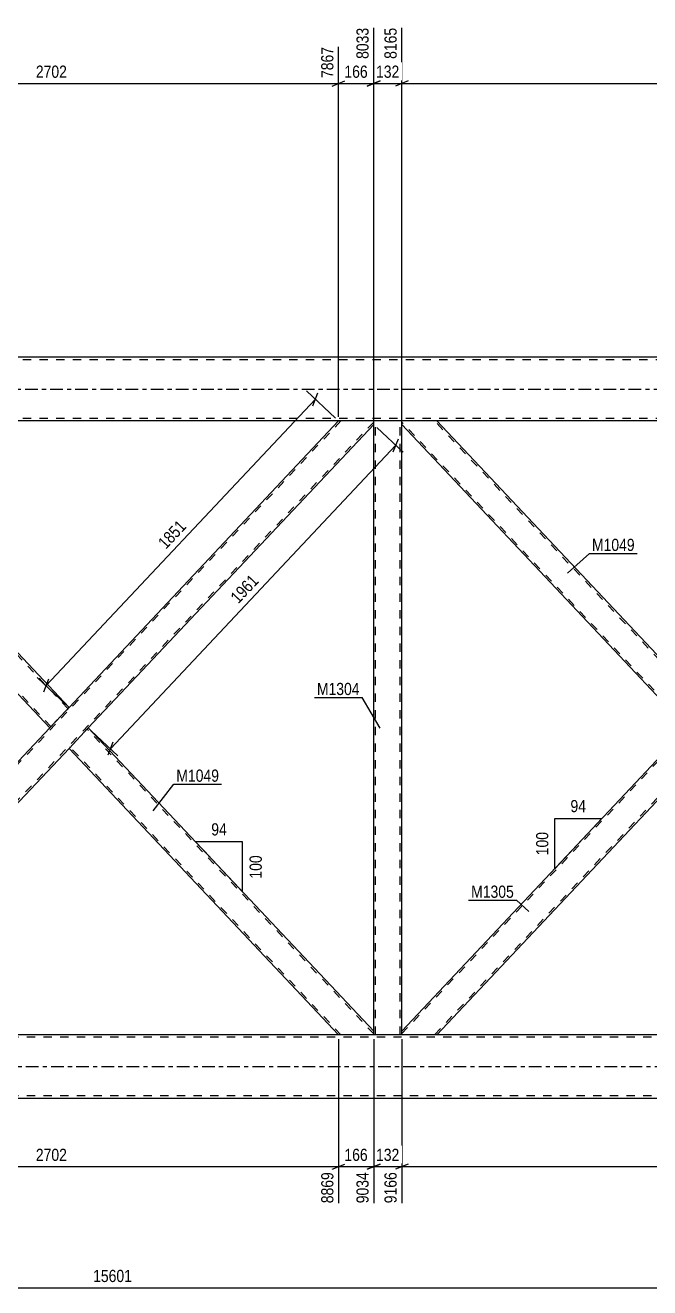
# Model space of a CAD drawing. Header units: millimetres. Extents: x -118 to 1071, y -539 to 302.
# Drawn here: x 319.1 to 466.1, y -211.6 to 85.7 of the extents above; entities that cross this region are included whole.
import ezdxf

# ---------------------------------------------------------------- set-up
doc = ezdxf.new("R2010")
doc.units = ezdxf.units.MM
doc.linetypes.add('DXK_LINE_DOT2', pattern=[3.9198, 1.9599, -1.9599])
doc.linetypes.add('DXK_LINE_DOT3', pattern=[5.9187, 2.979, -0.9799, 0.9799, -0.9799])
doc.styles.add('Arial Narrow', font='ARIALN.TTF', dxfattribs={"height": 0.2})

# ---------------------------------------------------------------- blocks, each defined once
blk = doc.blocks.new('Part-761550375-4769 - 4659')
at = {"color": 2, "linetype": 'Continuous'}
for p, q in [((257.74, -8.33), (257.74, -7.5)), ((324.91, -79.75), (257.74, -8.33)), ((329.44, -74.93), (266.02, -7.5)), ((328.89, -75.52), (324.91, -79.75)), ((329.44, -74.93), (328.89, -75.52))]:
    blk.add_line(p, q, dxfattribs=at)
at = {"color": 7, "linetype": 'DXK_LINE_DOT2'}
for p, q in [((266.02, -7.5), (257.74, -7.5)), ((325.18, -79.46), (257.74, -7.74)), ((329.16, -75.22), (265.47, -7.5)), ((329.39, -74.98), (328.89, -75.52)), ((325.18, -79.46), (325.2, -79.44))]:
    blk.add_line(p, q, dxfattribs=at)
blk = doc.blocks.new('Part-761550375-4774 - 4659')
at = {"color": 7, "linetype": 'DXK_LINE_DOT2'}
for p, q in [((393.4, -7.5), (257.74, -151.76)), ((401.14, -7.74), (265.47, -152)), ((401.14, -7.5), (392.85, -7.5)), ((329.44, -74.93), (324.91, -79.75)), ((333.97, -79.75), (329.44, -84.57)), ((266.02, -152), (257.74, -152))]:
    blk.add_line(p, q, dxfattribs=at)
at = {"color": 2, "linetype": 'Continuous'}
for p, q in [((392.85, -7.5), (329.44, -74.93)), ((401.14, -8.33), (333.97, -79.75)), ((401.14, -8.33), (401.14, -7.5)), ((324.91, -79.75), (257.74, -151.17)), ((329.44, -84.57), (266.02, -152)), ((257.74, -152), (257.74, -151.17))]:
    blk.add_line(p, q, dxfattribs=at)
blk = doc.blocks.new('Part-761550375-4794 - 4659')
at = {"color": 2, "linetype": 'Continuous'}
for p, q in [((333.97, -79.75), (329.44, -84.57)), ((401.14, -151.17), (333.97, -79.75)), ((392.85, -152), (329.44, -84.57)), ((401.14, -152), (401.14, -151.17))]:
    blk.add_line(p, q, dxfattribs=at)
at = {"color": 7, "linetype": 'DXK_LINE_DOT2'}
for p, q in [((401.14, -151.76), (333.69, -80.04)), ((329.71, -84.27), (329.73, -84.25)), ((393.4, -152), (329.71, -84.27)), ((401.14, -152), (392.85, -152))]:
    blk.add_line(p, q, dxfattribs=at)
blk = doc.blocks.new('Part-761550375-4759 - 4659')
at = {"color": 2, "linetype": 'Continuous'}
for p, q in [((407.74, -8.33), (407.74, -7.5)), ((474.91, -79.75), (407.74, -8.33)), ((479.44, -74.93), (416.02, -7.5)), ((478.89, -75.52), (474.91, -79.75)), ((479.44, -74.93), (478.89, -75.52))]:
    blk.add_line(p, q, dxfattribs=at)
at = {"color": 7, "linetype": 'DXK_LINE_DOT2'}
for p, q in [((416.02, -7.5), (407.74, -7.5)), ((475.18, -79.46), (407.74, -7.74)), ((479.16, -75.23), (415.47, -7.5)), ((479.39, -74.98), (478.89, -75.52)), ((475.18, -79.46), (475.2, -79.44))]:
    blk.add_line(p, q, dxfattribs=at)
blk = doc.blocks.new('Part-761550375-4764 - 4659')
at = {"color": 7, "linetype": 'DXK_LINE_DOT2'}
for p, q in [((543.4, -7.5), (407.74, -151.76)), ((551.14, -7.74), (415.47, -152)), ((551.14, -7.5), (542.85, -7.5)), ((479.44, -74.93), (474.91, -79.75)), ((483.97, -79.75), (479.44, -84.57)), ((416.02, -152), (407.74, -152))]:
    blk.add_line(p, q, dxfattribs=at)
at = {"color": 2, "linetype": 'Continuous'}
for p, q in [((542.85, -7.5), (479.44, -74.93)), ((551.14, -8.33), (483.97, -79.75)), ((551.14, -8.33), (551.14, -7.5)), ((474.91, -79.75), (407.74, -151.17)), ((479.44, -84.57), (416.02, -152)), ((407.74, -152), (407.74, -151.17))]:
    blk.add_line(p, q, dxfattribs=at)
blk = doc.blocks.new('Part-761550375-4890 - 4659')
at = {"color": 7, "linetype": 'DXK_LINE_DOT2'}
for p, q in [((728.19, 6.9), (-0.52, 6.9)), ((728.19, -6.9), (-0.52, -6.9))]:
    blk.add_line(p, q, dxfattribs=at)
at = {"color": 2, "linetype": 'Continuous'}
for p, q in [((551.94, 7.5), (256.94, 7.5)), ((551.94, -7.5), (256.94, -7.5))]:
    blk.add_line(p, q, dxfattribs=at)
at = {"color": 7, "linetype": 'DXK_LINE_DOT3'}
blk.add_line((-0.52, 0), (728.19, 0), dxfattribs=at)
blk = doc.blocks.new('Part-761550375-4842 - 4659')
at = {"color": 7, "linetype": 'DXK_LINE_DOT2'}
for p, q in [((407.74, -7.5), (401.14, -7.5)), ((401.14, -8.33), (401.14, -7.5)), ((401.54, -152), (401.54, -7.5)), ((407.34, -152), (407.34, -7.5)), ((407.74, -8.33), (407.74, -7.5)), ((401.14, -152), (401.14, -151.17)), ((407.74, -152), (407.74, -151.17)), ((407.74, -152), (401.14, -152))]:
    blk.add_line(p, q, dxfattribs=at)
at = {"color": 2, "linetype": 'Continuous'}
for p, q in [((401.14, -151.17), (401.14, -8.33)), ((407.74, -151.17), (407.74, -8.33))]:
    blk.add_line(p, q, dxfattribs=at)
blk = doc.blocks.new('Part-761550375-4895 - 4659')
at = {"color": 7, "linetype": 'DXK_LINE_DOT2'}
for p, q in [((678.19, -152.6), (-23.97, -152.6)), ((678.19, -152), (13.64, -152)), ((678.19, -166.4), (-23.97, -166.4))]:
    blk.add_line(p, q, dxfattribs=at)
at = {"color": 2, "linetype": 'Continuous'}
for p, q in [((551.94, -152), (256.94, -152)), ((678.19, -167), (-23.97, -167))]:
    blk.add_line(p, q, dxfattribs=at)
at = {"color": 7, "linetype": 'DXK_LINE_DOT3'}
blk.add_line((-23.97, -159.5), (678.19, -159.5), dxfattribs=at)
blk = doc.blocks.new('StraightDimension-761550375-28742 - 4659')
at = {"color": 7, "linetype": 'Continuous'}
for p, q in [((407.74, -153), (407.74, -191.66)), ((542.85, -153), (542.85, -193.49)), ((409.24, -182.45), (406.24, -183.65)), ((407.74, -183.05), (542.85, -183.05)), ((541.35, -183.65), (544.35, -182.45))]:
    blk.add_line(p, q, dxfattribs=at)
at = {"color": 0}
blk.add_wipeout([(479.55, -182.3), (479.55, -178.1), (471.04, -178.1), (471.04, -182.3)], dxfattribs=at)
at = {"color": 0, "linetype": 'Continuous'}
blk.add_wipeout([(542.25, -183.75), (538.05, -183.75), (538.05, -194.09), (542.25, -194.09)], dxfattribs=at)
at = {"color": 3, "style": 'Arial Narrow'}
blk.add_text('2702', height=2.863, dxfattribs=at).set_placement((471.64, -181.7))
at = {"color": 3, "linetype": 'Continuous', "style": 'Arial Narrow'}
blk.add_text('11869', height=2.863, rotation=90.0002, dxfattribs=at).set_placement((541.65, -193.49))
blk = doc.blocks.new('StraightDimension-761550375-5778 - 4659')
at = {"color": 7, "linetype": 'Continuous'}
for p, q in [((401.86, -9.01), (408.1, -14.87)), ((405.76, -14.73), (406.94, -11.72)), ((339.18, -84.65), (406.35, -13.23)), ((334.69, -80.44), (340.93, -86.3)), ((339.77, -83.15), (338.59, -86.16))]:
    blk.add_line(p, q, dxfattribs=at)
at = {"color": 0}
blk.add_wipeout([(375.13, -45.32), (372.07, -42.45), (366.24, -48.65), (369.3, -51.53)], dxfattribs=at)
at = {"color": 3, "style": 'Arial Narrow'}
blk.add_text('1961', height=2.863, rotation=46.7591, dxfattribs=at).set_placement((369.27, -50.68))
blk = doc.blocks.new('StraightDimension-761550375-6060 - 4659')
at = {"color": 7, "linetype": 'Continuous'}
blk.add_line((-50.07, -211.56), (729.44, -211.56), dxfattribs=at)
at = {"color": 0}
blk.add_wipeout([(344.86, -210.81), (344.86, -206.61), (334.52, -206.61), (334.52, -210.81)], dxfattribs=at)
at = {"color": 3, "style": 'Arial Narrow'}
blk.add_text('15601', height=2.863, dxfattribs=at).set_placement((335.12, -210.21))
blk = doc.blocks.new('StraightDimension-761550375-28280 - 4659')
at = {"color": 7, "linetype": 'Continuous'}
for p, q in [((407.74, -7.33), (407.74, 85.06)), ((542.85, -6.5), (542.85, 82.39)), ((409.24, 72.55), (406.24, 71.35)), ((407.74, 71.95), (542.85, 71.95)), ((541.35, 71.35), (544.35, 72.55))]:
    blk.add_line(p, q, dxfattribs=at)
at = {"color": 0, "linetype": 'Continuous'}
blk.add_wipeout([(542.25, 82.99), (538.05, 82.99), (538.05, 72.65), (542.25, 72.65)], dxfattribs=at)
at = {"color": 0}
blk.add_wipeout([(479.55, 72.7), (479.55, 76.9), (471.04, 76.9), (471.04, 72.7)], dxfattribs=at)
at = {"color": 3, "linetype": 'Continuous', "style": 'Arial Narrow'}
blk.add_text('10867', height=2.863, rotation=90.0002, dxfattribs=at).set_placement((541.65, 73.25))
at = {"color": 3, "style": 'Arial Narrow'}
blk.add_text('2702', height=2.863, dxfattribs=at).set_placement((471.64, 73.3))
blk = doc.blocks.new('AngleDimension-761550375-24097 - 4659')
at = {"color": 7, "linetype": 'Continuous'}
for p, q in [((443.73, -101.1), (454.83, -101.1)), ((443.73, -112.9), (454.83, -101.1)), ((443.73, -112.9), (443.73, -101.1)), ((453.98, -102), (454.83, -101.1))]:
    blk.add_line(p, q, dxfattribs=at)
at = {"color": 0}
for points in [[(451.71, -100.2), (451.71, -96), (446.85, -96), (446.85, -100.2)], [(442.83, -103.65), (438.63, -103.65), (438.63, -110.34), (442.83, -110.34)]]:
    blk.add_wipeout(points, dxfattribs=at)
at = {"color": 3, "style": 'Arial Narrow'}
blk.add_text('94', height=2.863, dxfattribs=at).set_placement((447.45, -99.6))
blk.add_text('100', height=2.863, rotation=90.0002, dxfattribs=at).set_placement((442.23, -109.74))
blk = doc.blocks.new('StraightDimension-761550375-6139 - 4659')
at = {"color": 7, "linetype": 'Continuous'}
for p, q in [((324, -69.83), (387.42, -2.39)), ((392.12, -6.81), (385.34, -0.44)), ((386.83, -3.9), (388.01, -0.89)), ((328.71, -74.25), (321.93, -67.87)), ((324.59, -68.32), (323.41, -71.33))]:
    blk.add_line(p, q, dxfattribs=at)
at = {"color": 0}
blk.add_wipeout([(358.08, -32.49), (355.02, -29.62), (349.19, -35.82), (352.25, -38.7)], dxfattribs=at)
at = {"color": 3, "style": 'Arial Narrow'}
blk.add_text('1851', height=2.863, rotation=46.7591, dxfattribs=at).set_placement((352.22, -37.85))
blk = doc.blocks.new('AngleDimension-761550375-24081 - 4659')
at = {"color": 7, "linetype": 'Continuous'}
for p, q in [((362.62, -110.22), (359.2, -106.58)), ((370.3, -106.58), (359.2, -106.58)), ((370.3, -118.38), (359.2, -106.58)), ((370.3, -118.38), (370.3, -106.58))]:
    blk.add_line(p, q, dxfattribs=at)
at = {"color": 0}
for points in [[(367.18, -105.68), (367.18, -101.48), (362.32, -101.48), (362.32, -105.68)], [(375.4, -109.14), (371.2, -109.14), (371.2, -115.83), (375.4, -115.83)]]:
    blk.add_wipeout(points, dxfattribs=at)
at = {"color": 3, "style": 'Arial Narrow'}
blk.add_text('94', height=2.863, dxfattribs=at).set_placement((362.92, -105.08))
blk.add_text('100', height=2.863, rotation=90.0002, dxfattribs=at).set_placement((374.8, -115.23))
blk = doc.blocks.new('StraightDimension-761550375-28281 - 4659')
at = {"color": 7, "linetype": 'Continuous'}
for p, q in [((401.14, -7.33), (401.14, 85.06)), ((407.74, -7.33), (407.74, 85.06)), ((399.64, 71.35), (402.64, 72.55)), ((401.14, 71.95), (407.74, 71.95)), ((409.24, 72.55), (406.24, 71.35))]:
    blk.add_line(p, q, dxfattribs=at)
at = {"color": 0}
blk.add_wipeout([(407.78, 72.7), (407.78, 76.9), (401.09, 76.9), (401.09, 72.7)], dxfattribs=at)
at = {"color": 0, "linetype": 'Continuous'}
blk.add_wipeout([(407.14, 85.66), (402.94, 85.66), (402.94, 77.15), (407.14, 77.15)], dxfattribs=at)
at = {"color": 3, "linetype": 'Continuous', "style": 'Arial Narrow'}
blk.add_text('8165', height=2.863, rotation=90.0002, dxfattribs=at).set_placement((406.54, 77.75))
at = {"color": 3, "style": 'Arial Narrow'}
blk.add_text('132', height=2.863, dxfattribs=at).set_placement((401.69, 73.3))
blk = doc.blocks.new('StraightDimension-761550375-28282 - 4659')
at = {"color": 7, "linetype": 'Continuous'}
for p, q in [((401.14, -7.33), (401.14, 85.06)), ((392.85, -6.5), (392.85, 80.56)), ((391.35, 71.35), (394.35, 72.55)), ((392.85, 71.95), (401.14, 71.95)), ((402.64, 72.55), (399.64, 71.35))]:
    blk.add_line(p, q, dxfattribs=at)
at = {"color": 0}
blk.add_wipeout([(400.34, 72.7), (400.34, 76.9), (393.65, 76.9), (393.65, 72.7)], dxfattribs=at)
at = {"color": 0, "linetype": 'Continuous'}
blk.add_wipeout([(400.54, 85.66), (396.34, 85.66), (396.34, 77.15), (400.54, 77.15)], dxfattribs=at)
at = {"color": 3, "linetype": 'Continuous', "style": 'Arial Narrow'}
blk.add_text('8033', height=2.863, rotation=90.0002, dxfattribs=at).set_placement((399.94, 77.75))
at = {"color": 3, "style": 'Arial Narrow'}
blk.add_text('166', height=2.863, dxfattribs=at).set_placement((394.25, 73.3))
blk = doc.blocks.new('StraightDimension-761550375-28283 - 4659')
at = {"color": 7, "linetype": 'Continuous'}
for p, q in [((257.74, -7.33), (257.74, 80.56)), ((392.85, -6.5), (392.85, 80.56)), ((259.24, 72.55), (256.24, 71.35)), ((257.74, 71.95), (392.85, 71.95)), ((391.35, 71.35), (394.35, 72.55))]:
    blk.add_line(p, q, dxfattribs=at)
at = {"color": 0, "linetype": 'Continuous'}
blk.add_wipeout([(392.25, 81.16), (388.05, 81.16), (388.05, 72.65), (392.25, 72.65)], dxfattribs=at)
at = {"color": 0}
blk.add_wipeout([(329.55, 72.7), (329.55, 76.9), (321.04, 76.9), (321.04, 72.7)], dxfattribs=at)
at = {"color": 3, "linetype": 'Continuous', "style": 'Arial Narrow'}
blk.add_text('7867', height=2.863, rotation=90.0002, dxfattribs=at).set_placement((391.65, 73.25))
at = {"color": 3, "style": 'Arial Narrow'}
blk.add_text('2702', height=2.863, dxfattribs=at).set_placement((321.64, 73.3))
blk = doc.blocks.new('StraightDimension-761550375-28743 - 4659')
at = {"color": 7, "linetype": 'Continuous'}
for p, q in [((401.14, -153), (401.14, -191.66)), ((407.74, -153), (407.74, -191.66)), ((399.64, -183.65), (402.64, -182.45)), ((401.14, -183.05), (407.74, -183.05)), ((409.24, -182.45), (406.24, -183.65))]:
    blk.add_line(p, q, dxfattribs=at)
at = {"color": 0}
blk.add_wipeout([(407.78, -182.3), (407.78, -178.1), (401.09, -178.1), (401.09, -182.3)], dxfattribs=at)
at = {"color": 3, "style": 'Arial Narrow'}
blk.add_text('132', height=2.863, dxfattribs=at).set_placement((401.69, -181.7))
at = {"color": 0, "linetype": 'Continuous'}
blk.add_wipeout([(407.14, -183.75), (402.94, -183.75), (402.94, -192.26), (407.14, -192.26)], dxfattribs=at)
at = {"color": 3, "linetype": 'Continuous', "style": 'Arial Narrow'}
blk.add_text('9166', height=2.863, rotation=90.0002, dxfattribs=at).set_placement((406.54, -191.66))
blk = doc.blocks.new('StraightDimension-761550375-28744 - 4659')
at = {"color": 7, "linetype": 'Continuous'}
for p, q in [((392.85, -153), (392.85, -191.66)), ((401.14, -153), (401.14, -191.66)), ((391.35, -183.65), (394.35, -182.45)), ((392.85, -183.05), (401.14, -183.05)), ((402.64, -182.45), (399.64, -183.65))]:
    blk.add_line(p, q, dxfattribs=at)
at = {"color": 0}
blk.add_wipeout([(400.34, -182.3), (400.34, -178.1), (393.65, -178.1), (393.65, -182.3)], dxfattribs=at)
at = {"color": 3, "style": 'Arial Narrow'}
blk.add_text('166', height=2.863, dxfattribs=at).set_placement((394.25, -181.7))
at = {"color": 0, "linetype": 'Continuous'}
blk.add_wipeout([(400.54, -183.75), (396.34, -183.75), (396.34, -192.26), (400.54, -192.26)], dxfattribs=at)
at = {"color": 3, "linetype": 'Continuous', "style": 'Arial Narrow'}
blk.add_text('9034', height=2.863, rotation=90.0002, dxfattribs=at).set_placement((399.94, -191.66))
blk = doc.blocks.new('StraightDimension-761550375-28745 - 4659')
at = {"color": 7, "linetype": 'Continuous'}
for p, q in [((257.74, -153), (257.74, -196.16)), ((392.85, -153), (392.85, -191.66)), ((259.24, -182.45), (256.24, -183.65)), ((257.74, -183.05), (392.85, -183.05)), ((391.35, -183.65), (394.35, -182.45))]:
    blk.add_line(p, q, dxfattribs=at)
at = {"color": 0}
blk.add_wipeout([(329.55, -182.3), (329.55, -178.1), (321.04, -178.1), (321.04, -182.3)], dxfattribs=at)
at = {"color": 0, "linetype": 'Continuous'}
blk.add_wipeout([(392.25, -183.75), (388.05, -183.75), (388.05, -192.26), (392.25, -192.26)], dxfattribs=at)
at = {"color": 3, "style": 'Arial Narrow'}
blk.add_text('2702', height=2.863, dxfattribs=at).set_placement((321.64, -181.7))
at = {"color": 3, "linetype": 'Continuous', "style": 'Arial Narrow'}
blk.add_text('8869', height=2.863, rotation=90.0002, dxfattribs=at).set_placement((391.65, -191.66))
blk = doc.blocks.new('Mark-761550375-4755 - 4659')
at = {"color": 0}
blk.add_wipeout([(462.57, -38.1), (462.57, -35.1), (452.51, -35.1), (452.51, -38.1)], dxfattribs=at)
blk.add_wipeout([(462.57, -38.1), (462.57, -35.1), (452.51, -35.1), (452.51, -38.1)], dxfattribs=at)
at = {"color": 30, "linetype": 'Continuous'}
for p, q in [((446.72, -43.36), (451.91, -38.7)), ((451.91, -38.7), (463.17, -38.7))]:
    blk.add_line(p, q, dxfattribs=at)
at = {"color": 3, "style": 'Arial Narrow'}
blk.add_text('M1049', height=2.863, dxfattribs=at).set_placement((452.51, -38.1))
blk = doc.blocks.new('Mark-761550375-4760 - 4659')
at = {"color": 0}
blk.add_wipeout([(434.13, -119.75), (434.13, -116.75), (424.08, -116.75), (424.08, -119.75)], dxfattribs=at)
blk.add_wipeout([(434.13, -119.75), (434.13, -116.75), (424.08, -116.75), (424.08, -119.75)], dxfattribs=at)
at = {"color": 30, "linetype": 'Continuous'}
for p in [(423.48, -120.35), (437.68, -122.98)]:
    blk.add_line(p, (434.73, -120.35), dxfattribs=at)
at = {"color": 3, "style": 'Arial Narrow'}
blk.add_text('M1305', height=2.863, dxfattribs=at).set_placement((424.08, -119.75))
blk = doc.blocks.new('Mark-761550375-4790 - 4659')
at = {"color": 0}
blk.add_wipeout([(364.75, -92.43), (364.75, -89.43), (354.7, -89.43), (354.7, -92.43)], dxfattribs=at)
blk.add_wipeout([(364.75, -92.43), (364.75, -89.43), (354.7, -89.43), (354.7, -92.43)], dxfattribs=at)
at = {"color": 30, "linetype": 'Continuous'}
for p, q in [((349.21, -99.29), (354.1, -93.03)), ((354.1, -93.03), (365.35, -93.03))]:
    blk.add_line(p, q, dxfattribs=at)
at = {"color": 3, "style": 'Arial Narrow'}
blk.add_text('M1049', height=2.863, dxfattribs=at).set_placement((354.7, -92.43))
blk = doc.blocks.new('Mark-761550375-4838 - 4659')
at = {"color": 0}
blk.add_wipeout([(397.83, -72.02), (397.83, -69.02), (387.78, -69.02), (387.78, -72.02)], dxfattribs=at)
blk.add_wipeout([(397.83, -72.02), (397.83, -69.02), (387.78, -69.02), (387.78, -72.02)], dxfattribs=at)
at = {"color": 30, "linetype": 'Continuous'}
for p in [(387.18, -72.62), (402.68, -79.83)]:
    blk.add_line(p, (398.43, -72.62), dxfattribs=at)
at = {"color": 3, "style": 'Arial Narrow'}
blk.add_text('M1304', height=2.863, dxfattribs=at).set_placement((387.78, -72.02))

msp = doc.modelspace()

# ---------------------------------------------------------------- block references
for name in ['Part-761550375-4890 - 4659', 'Part-761550375-4769 - 4659', 'Part-761550375-4774 - 4659', 'Part-761550375-4842 - 4659', 'Part-761550375-4759 - 4659', 'Part-761550375-4764 - 4659', 'Part-761550375-4794 - 4659', 'Part-761550375-4895 - 4659']:
    msp.add_blockref(name, (0, 0))

# ---------------------------------------------------------------- next in the draw order: block references
for name in ['StraightDimension-761550375-5778 - 4659', 'StraightDimension-761550375-28742 - 4659']:
    msp.add_blockref(name, (0, 0))

# ---------------------------------------------------------------- next in the draw order: block references
msp.add_blockref('StraightDimension-761550375-6060 - 4659', (0, 0))

# ---------------------------------------------------------------- next in the draw order: block references
for name in ['StraightDimension-761550375-28280 - 4659', 'StraightDimension-761550375-6139 - 4659', 'Mark-761550375-4755 - 4659', 'Mark-761550375-4790 - 4659', 'AngleDimension-761550375-24097 - 4659', 'AngleDimension-761550375-24081 - 4659', 'Mark-761550375-4760 - 4659', 'StraightDimension-761550375-28743 - 4659']:
    msp.add_blockref(name, (0, 0))

# ---------------------------------------------------------------- next in the draw order: block references
for name in ['StraightDimension-761550375-28281 - 4659', 'Mark-761550375-4838 - 4659', 'StraightDimension-761550375-28744 - 4659']:
    msp.add_blockref(name, (0, 0))

# ---------------------------------------------------------------- next in the draw order: block references
for name in ['StraightDimension-761550375-28282 - 4659', 'StraightDimension-761550375-28745 - 4659']:
    msp.add_blockref(name, (0, 0))

# ---------------------------------------------------------------- next in the draw order: block references
msp.add_blockref('StraightDimension-761550375-28283 - 4659', (0, 0))

doc.saveas('drawing.dxf')
